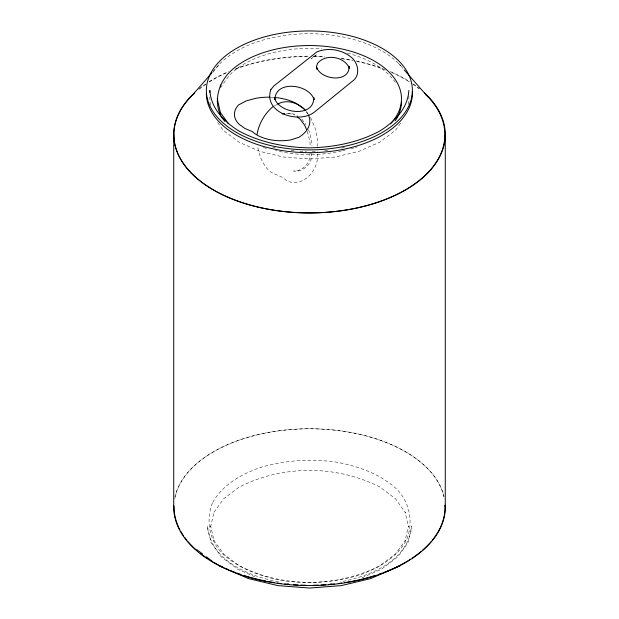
<?xml version="1.0" encoding="UTF-8"?>
<svg xmlns="http://www.w3.org/2000/svg" width="619" height="619" viewBox="0 0 619 619"><rect width="100%" height="100%" fill="white"/><g stroke="black" fill="none" stroke-linecap="round" stroke-linejoin="round"><path stroke-width="0.46" stroke-dasharray="3.1 2.32" d="M310.173 152.367L308.982 160.739C306.219 166.588 300.331 171.355 293.615 171.014C300.919 172.121 307.844 167.354 310.8 160.839L311.991 152.467M317.679 153.969C318.77 169.993 303.039 188.602 286.311 180.578C281.188 174.813 272.863 175.239 267.787 169.413C262.116 162.882 258.812 154.673 257.674 146.146M408.238 104.332L408.873 101.547L408.873 95.984M220.387 87.782L229.587 74.953A92.115 53.188 0 0 1 321.872 48.855M400.508 123.343L395.541 130.269L379.726 142.169L359.121 151.299L335.119 157.04L309.368 158.998L283.61 157.04L259.616 151.299L239.004 142.169L223.196 130.269L217.114 121.804M213.276 71.301L220.155 63.455M274.426 105.864L276.786 104.626M355.422 147.608L357.163 146.835M362.03 577.806L381.536 569.147L397.708 556.976L408.138 542.492L411.79 525.957C408.463 560.667 370.441 576.15 340.589 581.875M341.541 148.103L344.319 147.438M341.541 150.928C319.946 155.934 296.865 155.841 275.339 150.487M342.462 150.703L345.24 150.038M350.795 148.715L354.501 147.825M286.566 113.401C290.381 112.828 294.551 113.973 297.693 116.078M312.231 151.694L317.949 151.253M324.627 150.75L328.441 150.456M330.353 583.392L332.241 583.253M291.247 150.533L294.11 150.75M299.828 151.183L306.506 151.694M286.891 583.253L288.779 583.392M272.561 146.997L275.339 147.662M263.307 147.608L267.934 148.715M278.542 581.875C248.691 576.15 210.669 560.667 207.342 525.957L210.994 542.492L221.424 556.976L237.595 569.147L257.102 577.806M288.353 113.2L294.474 114.956M398.582 63.455L402.961 68.454M306.088 111.582L307.751 113.803M301.871 119.158L305.933 124.566M310.537 117.509L315.017 127.823L317.547 139.623L317.764 146.332M308.394 129.68L309.902 133.155L311.821 142.091L311.945 145.867M307.326 131.313L309.995 141.991L310.119 145.767M210.708 105.261L209.864 101.547L209.864 96.912M198.838 89.43A135.507 78.234 0 0 1 205.856 84.199M209.199 81.994A135.507 78.234 0 0 1 227.761 72.23M235.042 69.274A135.507 78.234 0 0 1 309.368 56.453M313.168 56.484A135.507 78.234 0 0 1 324.658 56.956M341.68 58.712A135.507 78.234 0 0 1 353.124 60.647M356.954 61.436A135.507 78.234 0 0 1 385.536 69.986M391.858 72.616A135.507 78.234 0 0 1 412.053 83.642M412.881 84.199A135.507 78.234 0 0 1 419.156 88.827M212.882 72.346A103.017 59.478 0 0 1 305.801 33.751A103.017 59.478 0 0 1 403.116 68.539M347.398 53.11A92.115 53.188 0 0 1 396.253 83.882M271.06 97.229A41.458 23.94 0 0 1 273.776 97.384M306.49 111.714A41.458 23.94 0 0 1 307.906 113.911M174.821 498.666A135.522 78.242 0 0 1 308.757 428.781A135.522 78.242 0 0 1 444.133 497.738M174.891 496.933A135.77 78.389 0 0 1 309.5 428.774A135.77 78.389 0 0 1 444.109 496.933M199.496 88.61A135.77 78.389 0 0 1 205.787 83.967M209.137 81.762A135.77 78.389 0 0 1 228.628 71.587M235.955 68.663A135.77 78.389 0 0 1 309.5 56.167M314.266 56.213A135.77 78.389 0 0 1 323.869 56.608M340.945 58.294A135.77 78.389 0 0 1 352.381 60.175M356.227 60.956A135.77 78.389 0 0 1 383.045 68.663M390.372 71.587A135.77 78.389 0 0 1 409.863 81.762M413.213 83.967A135.77 78.389 0 0 1 419.504 88.61M210.715 526.39L210.653 526.831L214.027 512.052L213.857 512.439L223.761 498.643L239.058 487.168C282.403 464.846 336.721 464.846 380.074 487.168L395.371 498.643L405.275 512.439L405.105 512.052L408.478 526.831L408.478 525.941L405.105 540.727L405.275 540.333L395.611 553.858L380.074 565.611C336.721 587.934 282.403 587.934 239.058 565.611L223.761 554.137L213.857 540.333L214.027 540.727L210.653 525.941L210.715 526.39M212.425 503.061C205.632 520.347 209.261 540.48 222.476 553.703C239.367 569.147 261.373 576.722 283.541 580.754C309.098 584.15 335.15 582.525 359.848 574.958C378.495 568.072 396.934 557.765 406.706 539.698C413.5 522.413 409.871 502.28 396.655 489.056C379.764 473.62 357.759 466.037 335.591 462.006C310.034 458.609 283.982 460.234 259.284 467.809C240.636 474.696 222.19 484.994 212.425 503.061M312.843 57.095L311.357 58.906L317.183 54.286L312.843 57.095"/><path stroke-width="0.93" d="M257.094 134.176C258.92 123.537 264.677 113.718 272.855 106.692M220.178 114.391C213.864 99.76 218.863 83.217 229.587 72.129A92.115 53.188 0 0 1 354.2 52.267A92.115 53.188 0 0 1 390.512 123.893M217.246 101.547L217.664 99.713M408.873 90.428C407.797 108.565 394.388 121.989 379.726 131.05C358.099 142.641 333.726 147.33 309.368 147.871C285.003 147.33 260.63 142.641 239.004 131.05C224.349 121.989 210.932 108.565 209.864 90.428L209.864 92.277M192.014 95.574L212.023 72.733M277.575 104.216C286.318 99.009 297.538 102.599 304.416 109.362M399.982 565.828L370.711 578.572L341.216 585.62L309.562 588.05L277.916 585.62L248.42 578.572L219.149 565.828M282.094 113.911L284.779 113.602M297.259 117.006L300.045 119.057L304.687 125.231L306.575 129.58M196.587 549.463L202.63 554.005M206.406 556.845L211.69 560.822M213.957 562.532L215.466 563.669M404.207 69.877L426.715 95.574M217.246 98.723L220.387 112.488L228.504 123.808M224.72 121.347L220.387 115.312L220.387 112.488M274.813 99.651L274.557 98.096C279.184 113.981 314.63 118.074 313.709 97.345L314.088 99.674C309.446 84.122 275.37 79.673 274.882 99.535M445.27 134.555L445.27 507.162M220.387 84.958L220.387 86.838M173.73 134.555L173.73 507.162M425.446 94.32A135.507 78.234 0 0 1 396.787 194.459A135.507 78.234 0 0 1 220.983 193.995A135.507 78.234 0 0 1 193.948 93.701M412.331 91.372A103.017 59.478 0 0 1 310.939 152.661A103.017 59.478 0 0 1 206.351 93.19M424.479 92.865A135.77 78.389 0 0 1 398.056 193.971A135.77 78.389 0 0 1 220.944 193.971A135.77 78.389 0 0 1 194.521 92.865M398.342 115.312A92.115 53.188 0 0 1 395.27 120.751M401.483 101.547A92.115 53.188 0 0 1 398.744 114.422M308.339 114.763A41.458 23.94 0 0 1 298.938 137.286L290.822 139.902A33.89 19.568 0 0 1 252.204 131.522L245.031 128.528L239.445 124.558A33.921 19.584 0 0 1 238.508 104.982L246.076 100.936L255.887 98.289A41.458 23.94 0 0 1 270.155 97.206M274.674 97.462A41.458 23.94 0 0 1 296.369 103.466L303.325 108.248A41.458 23.94 0 0 1 305.337 110.29M445.046 505.174A135.522 78.242 0 0 1 440.465 527.272M440.101 528.053A135.522 78.242 0 0 1 432.178 540.348M430.932 541.834A135.522 78.242 0 0 1 422.266 550.469M420.835 551.684A135.522 78.242 0 0 1 412.262 558.075M410.59 559.174A135.522 78.242 0 0 1 383.896 572.443M382.039 573.132A135.522 78.242 0 0 1 378.271 574.463M374.696 575.631A135.522 78.242 0 0 1 344.644 582.595M341.881 583.005A135.522 78.242 0 0 1 338.152 583.5M334.392 583.941A135.522 78.242 0 0 1 328.689 584.483M325.818 584.7A135.522 78.242 0 0 1 321.029 584.986M318.151 585.11A135.522 78.242 0 0 1 313.369 585.234M305.763 585.234A135.522 78.242 0 0 1 300.981 585.11M298.103 584.986A135.522 78.242 0 0 1 293.313 584.7M289.491 584.398A135.522 78.242 0 0 1 284.74 583.941M280.98 583.5A135.522 78.242 0 0 1 277.25 583.005M274.488 582.595A135.522 78.242 0 0 1 267.725 581.442M265.799 581.071A135.522 78.242 0 0 1 244.435 575.631M240.861 574.463A135.522 78.242 0 0 1 237.092 573.132M235.228 572.443A135.522 78.242 0 0 1 231.552 571.004M227.954 569.488A135.522 78.242 0 0 1 225.308 568.304M223.575 567.491A135.522 78.242 0 0 1 220.178 565.836M218.53 564.977A135.522 78.242 0 0 1 213.741 562.346M212.859 561.835A135.522 78.242 0 0 1 211.11 560.783M206.87 558.075A135.522 78.242 0 0 1 200.517 553.479M195.472 549.246A135.522 78.242 0 0 1 188.191 541.834M186.953 540.348A135.522 78.242 0 0 1 184.632 537.346M183.557 535.814A135.522 78.242 0 0 1 180.663 531.179M179.82 529.616A135.522 78.242 0 0 1 179.03 528.053M178.659 527.272A135.522 78.242 0 0 1 174.047 507.023M445.239 505.313A135.77 78.389 0 0 1 309.5 585.551A135.77 78.389 0 0 1 173.761 505.313M270.874 89.6C262.789 112.952 299.573 124.52 314.816 111.776L352.366 81.236C360.653 75.843 358.409 63.262 351.638 57.559C342.191 49.613 328.248 47.152 316.804 51.957L273.83 85.995L270.874 89.6M317.532 63.37L316.611 66.156L316.82 69.127L316.433 66.798C320.302 80.052 349.859 83.464 349.093 66.171L349.48 68.508C344.783 56.615 325.679 53.188 317.532 63.37M236.52 132.481A103.017 59.478 0 0 0 408.873 105.818A103.017 59.478 0 0 0 282.705 32.977A103.017 59.478 0 0 0 236.52 132.481"/></g></svg>
